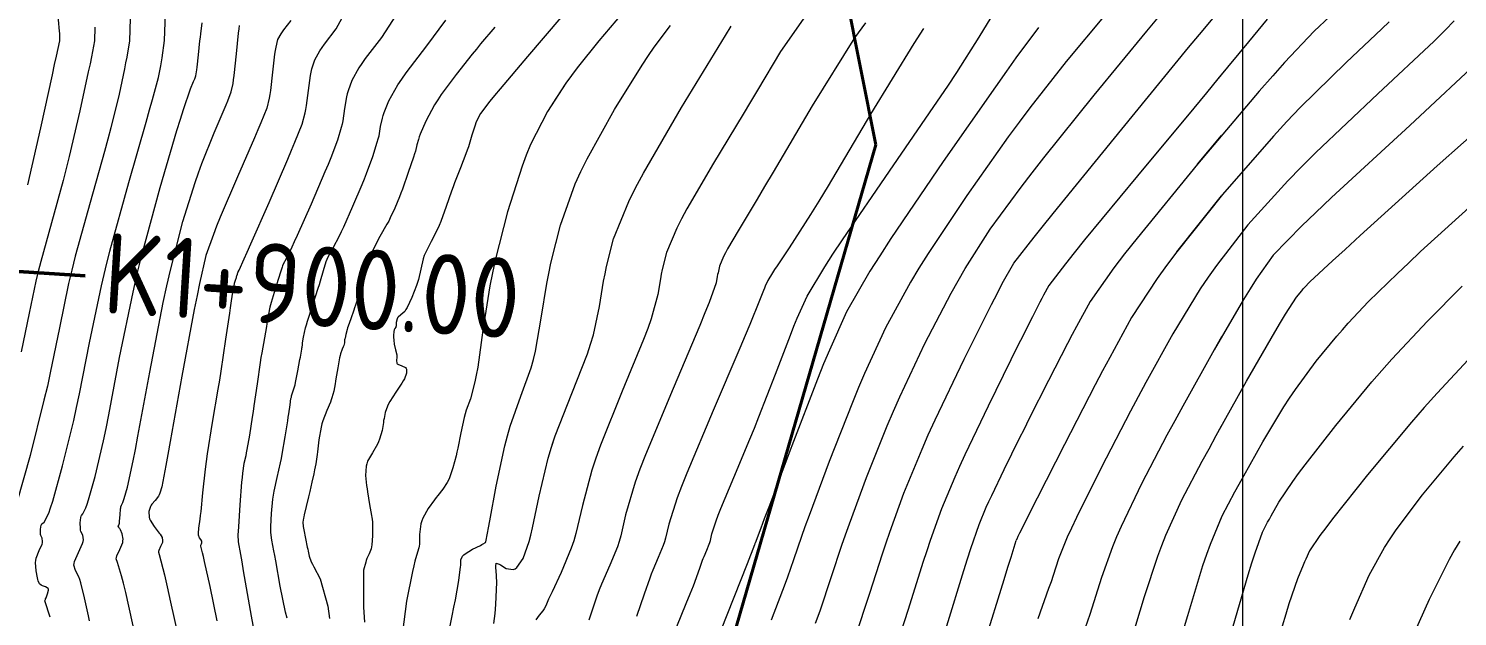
# Model space of a CAD drawing. Header units: millimetres. Extents: x 837475 to 838477, y 1189012 to 1191015.
# Drawn here: x 837785.8 to 837892.5, y 1189534.5 to 1189578.4 of the extents above; entities that cross this region are included whole.
import ezdxf

# ---------------------------------------------------------------- set-up
doc = ezdxf.new("R2010")
doc.units = ezdxf.units.MM
doc.header["$LTSCALE"] = 0.3
for name, color, linetype, lineweight in [('Abscisado 100m', 250, 'Continuous', 50), ('COORD', 253, 'Continuous', 20), ('CORREDORVIA', 94, 'Continuous', 40)]:
    doc.layers.add(name, color=color, linetype=linetype, lineweight=lineweight)
doc.layers.add('COTAS 10', color=7, linetype='Continuous', lineweight=9, true_color=0x6e3e2d)
doc.layers.add('COTAS INT', color=7, linetype='Continuous', lineweight=5, true_color=0x9fa19f)
doc.styles.get("Standard").update_dxf_attribs({"font": 'isocp2.shx', "bigfont": '@extfont2.shx'})

msp = doc.modelspace()

# ---------------------------------------------------------------- linework, layer by layer
at = {"layer": 'Abscisado 100m'}
msp.add_line((837737.76, 1189563.21, 1705.28), (837790.03, 1189559.94, 1705.28), dxfattribs=at)
at = {"layer": 'COORD'}
msp.add_line((837876.51, 1189013.87), (837876.51, 1191013.87), dxfattribs=at)
at = {"layer": 'CORREDORVIA'}
msp.add_lwpolyline([(838157.03, 1190996.19), (838237.17, 1190821.34), (838237, 1190602.88), (838240.03, 1190437.2), (838223.54, 1190366.27), (838184.2, 1189898.28), (837734.3, 1190149.15), (837849.08, 1189569.7), (837751.16, 1189231.38), (837593.19, 1189234.4), (837695.48, 1189679.23), (837660.57, 1189835.36), (837597.74, 1190012.46), (837490.67, 1190492.6), (837964.3, 1190234.41), (838010.16, 1190346.41), (837974.61, 1190516.88), (837969.42, 1190653.33), (837963.57, 1190795.98), (837910.68, 1191000.96)], close=True, dxfattribs=at)
at = {"layer": 'COTAS 10'}
for points in [[(837785.69, 1189592.49), (837786.05, 1189590.13), (837786.47, 1189587.45), (837786.6, 1189586.72), (837786.73, 1189586), (837787.24, 1189583.48), (837787.68, 1189581.3), (837787.77, 1189580.8), (837787.85, 1189580.34), (837788.02, 1189579.05), (837788.09, 1189578.2), (837788.1, 1189578.02), (837788.11, 1189577.86), (837788.1, 1189577.47), (837787.86, 1189576.33), (837787.72, 1189575.7), (837787.56, 1189574.93), (837786.69, 1189570.99), (837785.72, 1189566.73)], [(837793.84, 1189532.79), (837793.06, 1189536.29), (837792.89, 1189536.98), (837792.75, 1189537.54), (837792.43, 1189538.54), (837792.35, 1189538.81), (837792.36, 1189538.91), (837792.39, 1189539.02), (837792.61, 1189539.51), (837792.83, 1189540.03), (837792.85, 1189540.16), (837792.87, 1189540.28), (837792.8, 1189540.67), (837792.66, 1189540.96), (837792.63, 1189541.01), (837792.6, 1189541.07), (837792.53, 1189541.18), (837792.5, 1189541.24), (837792.5, 1189541.25), (837792.5, 1189541.27), (837792.53, 1189541.31), (837792.58, 1189541.46), (837792.59, 1189541.53), (837792.6, 1189541.62), (837792.63, 1189542.08), (837792.66, 1189542.53), (837792.68, 1189542.61), (837792.69, 1189542.68), (837792.75, 1189542.81), (837792.85, 1189543.02), (837792.9, 1189543.15), (837792.95, 1189543.32), (837793.19, 1189544.16), (837793.61, 1189546.11), (837793.78, 1189546.97), (837793.97, 1189547.97), (837794.85, 1189552.74), (837795.86, 1189557.93), (837796.13, 1189559.18), (837796.39, 1189560.36), (837797.33, 1189563.98), (837798.24, 1189566.9), (837798.49, 1189567.63), (837798.74, 1189568.33), (837799.65, 1189570.61), (837800.4, 1189572.34), (837800.55, 1189572.7), (837800.68, 1189573), (837800.94, 1189573.66), (837801.07, 1189574.28), (837801.11, 1189574.57), (837801.15, 1189574.9), (837801.32, 1189576.5), (837801.49, 1189578.06), (837801.52, 1189578.37), (837801.55, 1189578.63)], [(837820.64, 1189578.5), (837819.57, 1189577.24), (837819.26, 1189576.86), (837818.94, 1189576.48), (837817.73, 1189574.97), (837816.61, 1189573.46), (837816.36, 1189573.08), (837816.13, 1189572.7), (837815.47, 1189571.47), (837815.06, 1189570.5), (837814.98, 1189570.3), (837814.92, 1189570.12), (837814.8, 1189569.71), (837814.69, 1189569.25), (837814.63, 1189569.04), (837814.55, 1189568.8), (837814.16, 1189567.64), (837813.72, 1189566.39), (837813.61, 1189566.1), (837813.51, 1189565.82), (837813.17, 1189564.99), (837812.81, 1189564.25), (837812.7, 1189564.02), (837812.57, 1189563.78), (837812.05, 1189562.87), (837811.54, 1189561.91), (837811.43, 1189561.65), (837811.32, 1189561.39), (837811.03, 1189560.48), (837810.81, 1189559.61), (837810.75, 1189559.39), (837810.68, 1189559.17), (837810.45, 1189558.43), (837810.21, 1189557.74), (837810.15, 1189557.55), (837810.09, 1189557.37), (837809.86, 1189556.73), (837809.68, 1189556.18), (837809.63, 1189556.04), (837809.6, 1189555.92), (837809.5, 1189555.56), (837809.44, 1189555.29), (837809.43, 1189555.22), (837809.41, 1189555.15), (837809.39, 1189554.94), (837809.35, 1189554.74), (837809.33, 1189554.69), (837809.31, 1189554.64), (837809.22, 1189554.45), (837809.1, 1189554.12), (837809.07, 1189553.98), (837809.03, 1189553.82), (837808.89, 1189553.06), (837808.75, 1189552.25), (837808.72, 1189552.06), (837808.69, 1189551.88), (837808.59, 1189551.33), (837808.46, 1189550.83), (837808.41, 1189550.67), (837808.35, 1189550.51), (837808.07, 1189549.87), (837807.78, 1189549.11), (837807.71, 1189548.88), (837807.65, 1189548.64), (837807.49, 1189547.69), (837807.38, 1189546.79), (837807.36, 1189546.59), (837807.33, 1189546.41), (837807.25, 1189545.9), (837807.16, 1189545.46), (837807.13, 1189545.31), (837807.1, 1189545.16), (837806.96, 1189544.52), (837806.81, 1189543.82), (837806.76, 1189543.63), (837806.71, 1189543.43), (837806.54, 1189542.71), (837806.39, 1189542.09), (837806.36, 1189541.95), (837806.34, 1189541.83), (837806.29, 1189541.53), (837806.31, 1189541.22), (837806.33, 1189541.1), (837806.35, 1189540.96), (837806.48, 1189540.32), (837806.62, 1189539.67), (837806.65, 1189539.52), (837806.68, 1189539.38), (837806.76, 1189539), (837806.91, 1189538.57), (837807, 1189538.4), (837807.1, 1189538.2), (837807.59, 1189537.32), (837808.15, 1189535.27), (837808.29, 1189534.34)], [(837843.83, 1189579.35), (837841.96, 1189576.67), (837840.26, 1189573.8), (837839.73, 1189572.92), (837839.18, 1189572), (837836.96, 1189568.34), (837834.98, 1189564.94), (837834.57, 1189564.18), (837834.22, 1189563.5), (837833.46, 1189561.68), (837833.14, 1189560.4), (837833.06, 1189560.05), (837833, 1189559.71), (837832.81, 1189558.53), (837832.31, 1189556.73), (837832.05, 1189556), (837831.74, 1189555.17), (837830.15, 1189551.32), (837828.52, 1189547.28), (837828.17, 1189546.32), (837827.87, 1189545.43), (837827.17, 1189542.79), (837826.69, 1189540.69), (837826.52, 1189540.14), (837826.34, 1189539.6), (837825.59, 1189537.78), (837824.9, 1189536.34), (837824.76, 1189536.05), (837824.65, 1189535.8), (837824.43, 1189535.3), (837824.32, 1189535.07), (837824.27, 1189535), (837824.21, 1189534.92), (837823.94, 1189534.61), (837823.69, 1189534.25)], [(837866.22, 1189579.41), (837863.32, 1189575.94), (837860.6, 1189572.47), (837859.8, 1189571.41), (837858.98, 1189570.3), (837855.88, 1189565.94), (837852.99, 1189561.59), (837852.31, 1189560.5), (837851.68, 1189559.45), (837849.82, 1189556.06), (837848.25, 1189552.65), (837847.8, 1189551.59), (837847.34, 1189550.48), (837845.6, 1189546.06), (837844.1, 1189542.05), (837843.79, 1189541.2), (837843.53, 1189540.46), (837842.93, 1189538.73), (837842.49, 1189537.43), (837842.32, 1189536.97), (837842.13, 1189536.45), (837841.27, 1189534.22)], [(837887.43, 1189578.9), (837886.9, 1189578.37), (837884.22, 1189575.85), (837880.8, 1189572.5), (837879.8, 1189571.46), (837878.8, 1189570.37), (837875, 1189566), (837871.57, 1189561.73), (837870.8, 1189560.7), (837870.1, 1189559.74), (837868.19, 1189556.81), (837866.56, 1189553.84), (837866.03, 1189552.85), (837865.47, 1189551.79), (837863.19, 1189547.35), (837861.15, 1189543.34), (837860.75, 1189542.55), (837860.42, 1189541.9), (837859.82, 1189540.71), (837859.7, 1189540.46), (837859.68, 1189540.4), (837859.65, 1189540.34), (837859.58, 1189540.18)], [(837871.57, 1189561.73), (837874.92, 1189565.9)], [(837874.2, 1189528.39), (837875.61, 1189533.17), (837876.91, 1189537.6), (837877.19, 1189538.5), (837877.42, 1189539.25), (837877.98, 1189540.8), (837878.36, 1189541.53), (837878.49, 1189541.76), (837878.63, 1189542.01), (837879.2, 1189543.03), (837880.23, 1189544.58), (837880.66, 1189545.17), (837881.16, 1189545.83), (837883.46, 1189548.76), (837886.15, 1189552.01), (837886.9, 1189552.87), (837887.63, 1189553.7), (837890.29, 1189556.54), (837892.89, 1189559.16)], [(837857.22, 1189532.54), (837858.68, 1189537.26), (837858.96, 1189538.18), (837859.19, 1189538.92), (837859.58, 1189540.18)]]:
    msp.add_lwpolyline(points, dxfattribs=at)
at = {"layer": 'COTAS INT'}
for points in [[(837787.4, 1189534.44), (837787.02, 1189535.67), (837787.05, 1189535.78), (837787.07, 1189535.83), (837787.1, 1189535.89), (837787.22, 1189536.18), (837787.29, 1189536.47), (837787.28, 1189536.53), (837787.25, 1189536.59), (837787.07, 1189536.71), (837786.83, 1189536.79), (837786.78, 1189536.82), (837786.73, 1189536.85), (837786.61, 1189536.95), (837786.52, 1189537.17), (837786.49, 1189537.26), (837786.47, 1189537.38), (837786.36, 1189537.91), (837786.32, 1189538.52), (837786.34, 1189538.69), (837786.37, 1189538.85), (837786.59, 1189539.42), (837786.81, 1189539.9), (837786.84, 1189540), (837786.85, 1189540.1), (837786.82, 1189540.34), (837786.72, 1189540.55), (837786.7, 1189540.62), (837786.69, 1189540.7), (837786.68, 1189541.01), (837786.73, 1189541.31), (837786.76, 1189541.37), (837786.8, 1189541.42), (837786.96, 1189541.53), (837787.3, 1189542.21), (837787.44, 1189542.61), (837787.6, 1189543.12), (837788.33, 1189545.74), (837789.17, 1189549.13), (837789.39, 1189550.11), (837789.61, 1189551.12), (837790.35, 1189554.94), (837791.24, 1189559.19), (837791.54, 1189560.46), (837791.87, 1189561.78), (837793.28, 1189566.91), (837794.58, 1189571.4), (837794.84, 1189572.32), (837795.06, 1189573.1), (837795.5, 1189574.75), (837795.67, 1189575.61), (837795.72, 1189575.9), (837795.77, 1189576.21), (837795.96, 1189577.49), (837796.03, 1189579.52)], [(837799.89, 1189534.17), (837799.36, 1189536.75), (837798.94, 1189538.61), (837798.86, 1189538.97), (837798.8, 1189539.26), (837798.67, 1189539.75), (837798.66, 1189539.79), (837798.66, 1189539.81), (837798.67, 1189539.83), (837798.71, 1189539.92), (837798.74, 1189540.01), (837798.75, 1189540.03), (837798.75, 1189540.05), (837798.74, 1189540.12), (837798.69, 1189540.19), (837798.68, 1189540.22), (837798.66, 1189540.25), (837798.56, 1189540.37), (837798.49, 1189540.56), (837798.48, 1189540.64), (837798.48, 1189540.72), (837798.52, 1189541.1), (837798.61, 1189541.77), (837798.64, 1189542.03), (837798.68, 1189542.33), (837798.81, 1189543.72), (837799.01, 1189545.5), (837799.09, 1189546.06), (837799.17, 1189546.65), (837799.55, 1189548.98), (837799.97, 1189551.46), (837800.08, 1189552.14), (837800.18, 1189552.81), (837800.54, 1189555.2), (837800.82, 1189557.15), (837800.88, 1189557.54), (837800.93, 1189557.88), (837801.03, 1189558.57), (837801.08, 1189558.83), (837801.09, 1189558.9), (837801.1, 1189558.95), (837801.12, 1189559.12), (837801.16, 1189559.27), (837801.17, 1189559.32), (837801.18, 1189559.38), (837801.26, 1189559.6), (837801.33, 1189559.82), (837801.34, 1189559.87), (837801.36, 1189559.92), (837801.4, 1189560.06), (837801.43, 1189560.18), (837801.45, 1189560.21), (837801.46, 1189560.24), (837801.53, 1189560.36), (837801.91, 1189561.21), (837802.13, 1189561.7), (837802.4, 1189562.31), (837803.76, 1189565.41), (837805.16, 1189568.64), (837805.45, 1189569.32), (837805.7, 1189569.91), (837806.23, 1189571.25), (837806.46, 1189572.09), (837806.52, 1189572.36), (837806.57, 1189572.64), (837806.71, 1189573.78), (837806.86, 1189574.89), (837806.91, 1189575.14), (837806.96, 1189575.38), (837807.17, 1189576.05), (837807.56, 1189576.73), (837807.72, 1189576.97), (837807.9, 1189577.23), (837808.77, 1189578.36), (837809.54, 1189579.8)], [(837793.38, 1189579.14), (837793.34, 1189577.48), (837793.13, 1189576.25), (837793.05, 1189575.83), (837792.96, 1189575.39), (837792.56, 1189573.5), (837791.95, 1189570.98), (837791.72, 1189570.13), (837791.48, 1189569.22), (837790.39, 1189565.41), (837789.29, 1189561.39), (837789.03, 1189560.36), (837788.79, 1189559.36), (837788.1, 1189556.04), (837787.42, 1189552.7), (837787.2, 1189551.69), (837786.95, 1189550.64), (837785.91, 1189546.53), (837784.92, 1189543.02)], [(837790.74, 1189578.5), (837790.72, 1189577.48), (837790.5, 1189576.29), (837790.39, 1189575.77), (837790.26, 1189575.16), (837789.62, 1189572.24), (837788.83, 1189568.85), (837788.6, 1189567.94), (837788.37, 1189567.04), (837787.51, 1189563.9), (837786.71, 1189561.01), (837786.52, 1189560.26), (837786.35, 1189559.54), (837785.85, 1189557.14), (837785.24, 1189554.27)], [(837790.36, 1189534.18), (837790.28, 1189534.55), (837789.98, 1189535.89), (837789.7, 1189537.01), (837789.63, 1189537.25), (837789.55, 1189537.46), (837789.31, 1189537.94), (837789.19, 1189538.32), (837789.21, 1189538.46), (837789.24, 1189538.61), (837789.53, 1189539.28), (837789.83, 1189539.94), (837789.87, 1189540.09), (837789.9, 1189540.22), (837789.84, 1189540.57), (837789.71, 1189540.85), (837789.68, 1189540.95), (837789.67, 1189541.06), (837789.65, 1189541.5), (837789.7, 1189541.9), (837789.72, 1189541.98), (837789.74, 1189542.04), (837789.86, 1189542.17), (837790.08, 1189542.61), (837790.17, 1189542.88), (837790.27, 1189543.22), (837790.76, 1189544.95), (837791.39, 1189547.62), (837791.59, 1189548.54), (837791.79, 1189549.55), (837792.6, 1189553.84), (837793.6, 1189558.72), (837793.91, 1189560.09), (837794.25, 1189561.47), (837795.62, 1189566.53), (837796.87, 1189570.77), (837797.14, 1189571.63), (837797.36, 1189572.36), (837797.89, 1189573.89), (837798.13, 1189574.44), (837798.18, 1189574.55), (837798.22, 1189574.65), (837798.3, 1189574.86), (837798.35, 1189575.16), (837798.37, 1189575.31), (837798.39, 1189575.5), (837798.48, 1189576.42), (837798.6, 1189577.47), (837798.63, 1189577.74), (837798.66, 1189577.99), (837798.76, 1189578.82)], [(837805.38, 1189579), (837804.85, 1189578.3), (837804.74, 1189578.14), (837804.64, 1189577.99), (837804.4, 1189577.57), (837804.26, 1189577), (837804.21, 1189576.76), (837804.17, 1189576.48), (837804.02, 1189575.14), (837803.86, 1189573.77), (837803.81, 1189573.46), (837803.76, 1189573.19), (837803.59, 1189572.46), (837803.14, 1189571.35), (837802.93, 1189570.84), (837802.67, 1189570.24), (837801.41, 1189567.33), (837800.11, 1189564.3), (837799.84, 1189563.63), (837799.6, 1189563.03), (837799.04, 1189561.44), (837798.56, 1189559.37), (837798.38, 1189558.47), (837798.17, 1189557.42), (837797.25, 1189552.44), (837796.37, 1189547.57), (837796.19, 1189546.6), (837796.04, 1189545.78), (837795.75, 1189544.19), (837795.61, 1189543.7), (837795.56, 1189543.59), (837795.51, 1189543.48), (837795.25, 1189543.17), (837795.01, 1189542.89), (837794.95, 1189542.8), (837794.91, 1189542.71), (837794.79, 1189542.33), (837794.8, 1189541.92), (837794.84, 1189541.8), (837794.89, 1189541.68), (837795.17, 1189541.23), (837795.49, 1189540.83), (837795.56, 1189540.73), (837795.62, 1189540.64), (837795.77, 1189540.39), (837795.81, 1189540.17), (837795.8, 1189540.09), (837795.79, 1189540.02), (837795.66, 1189539.72), (837795.53, 1189539.43), (837795.51, 1189539.36), (837795.51, 1189539.3), (837795.55, 1189539.14), (837795.94, 1189537.62), (837796.15, 1189536.71), (837796.41, 1189535.57), (837797.71, 1189529.69)], [(837813.26, 1189579.41), (837812.15, 1189577.73), (837810.95, 1189576.16), (837810.7, 1189575.79), (837810.47, 1189575.46), (837809.94, 1189574.52), (837809.66, 1189573.75), (837809.6, 1189573.53), (837809.55, 1189573.3), (837809.41, 1189572.43), (837809.27, 1189571.51), (837809.22, 1189571.25), (837809.16, 1189571), (837808.88, 1189570.05), (837808.37, 1189568.73), (837808.17, 1189568.24), (837807.94, 1189567.7), (837806.9, 1189565.27), (837805.87, 1189562.95), (837805.65, 1189562.48), (837805.47, 1189562.07), (837805.03, 1189561.2), (837804.82, 1189560.8), (837804.77, 1189560.69), (837804.73, 1189560.58), (837804.61, 1189560.2), (837804.48, 1189559.74), (837804.43, 1189559.58), (837804.38, 1189559.41), (837804.14, 1189558.68), (837803.91, 1189557.94), (837803.86, 1189557.76), (837803.81, 1189557.6), (837803.71, 1189557.08), (837803.62, 1189556.54), (837803.59, 1189556.36), (837803.56, 1189556.16), (837803.41, 1189555.3), (837803.22, 1189554.19), (837803.16, 1189553.83), (837803.1, 1189553.45), (837802.87, 1189551.86), (837802.63, 1189550.22), (837802.57, 1189549.8), (837802.51, 1189549.39), (837802.29, 1189548.04), (837802.1, 1189546.96), (837802.06, 1189546.71), (837802.02, 1189546.49), (837801.89, 1189545.91), (837801.78, 1189545.19), (837801.75, 1189544.88), (837801.71, 1189544.52), (837801.58, 1189542.83), (837801.47, 1189541.19), (837801.46, 1189540.87), (837801.44, 1189540.6), (837801.45, 1189540.07), (837801.62, 1189539.12), (837801.72, 1189538.58), (837801.83, 1189537.92), (837802.43, 1189534.52), (837803.07, 1189531.06)], [(837805.11, 1189534.38), (837805, 1189534.82), (837804.59, 1189536.76), (837804.26, 1189538.65), (837804.19, 1189539.05), (837804.12, 1189539.4), (837803.96, 1189540.2), (837803.9, 1189540.78), (837803.89, 1189540.98), (837803.89, 1189541.21), (837803.94, 1189542.18), (837804.05, 1189543.26), (837804.09, 1189543.56), (837804.14, 1189543.85), (837804.36, 1189544.88), (837804.61, 1189545.97), (837804.68, 1189546.29), (837804.74, 1189546.63), (837804.97, 1189547.91), (837805.16, 1189549.1), (837805.2, 1189549.38), (837805.24, 1189549.62), (837805.33, 1189550.31), (837805.4, 1189550.77), (837805.43, 1189550.88), (837805.45, 1189550.98), (837805.55, 1189551.26), (837805.67, 1189551.64), (837805.71, 1189551.8), (837805.75, 1189551.98), (837805.92, 1189552.84), (837806.07, 1189553.68), (837806.1, 1189553.85), (837806.13, 1189554), (837806.18, 1189554.32), (837806.21, 1189554.45), (837806.21, 1189554.49), (837806.22, 1189554.52), (837806.23, 1189554.61), (837806.25, 1189554.77), (837806.26, 1189554.85), (837806.27, 1189554.94), (837806.33, 1189555.36), (837806.49, 1189556.04), (837806.56, 1189556.28), (837806.64, 1189556.56), (837807.03, 1189557.76), (837807.43, 1189559), (837807.52, 1189559.28), (837807.6, 1189559.55), (837807.82, 1189560.34), (837808.03, 1189560.99), (837808.1, 1189561.17), (837808.18, 1189561.35), (837808.54, 1189562.03), (837809.02, 1189562.93), (837809.18, 1189563.25), (837809.34, 1189563.6), (837810.03, 1189565.13), (837810.73, 1189566.76), (837810.89, 1189567.17), (837811.05, 1189567.56), (837811.52, 1189568.85), (837811.85, 1189569.9), (837811.92, 1189570.15), (837811.98, 1189570.38), (837812.1, 1189571.07), (837812.23, 1189571.71), (837812.29, 1189571.91), (837812.36, 1189572.13), (837812.71, 1189573), (837813.39, 1189574.2), (837813.68, 1189574.62), (837814.01, 1189575.09), (837815.54, 1189577.1), (837816.98, 1189579.01)], [(837825.55, 1189579.22), (837823.08, 1189576.3), (837821.02, 1189573.89), (837820.61, 1189573.39), (837820.26, 1189572.96), (837819.55, 1189572.04), (837819.29, 1189571.52), (837819.22, 1189571.35), (837819.15, 1189571.18), (837818.92, 1189570.44), (837818.65, 1189569.57), (837818.56, 1189569.31), (837818.46, 1189569.04), (837818.06, 1189568), (837817.62, 1189566.88), (837817.51, 1189566.57), (837817.39, 1189566.25), (837817, 1189565.1), (837816.59, 1189563.99), (837816.47, 1189563.7), (837816.34, 1189563.42), (837815.87, 1189562.5), (837815.45, 1189561.66), (837815.36, 1189561.44), (837815.28, 1189561.21), (837815.09, 1189560.44), (837814.92, 1189559.66), (837814.85, 1189559.43), (837814.78, 1189559.2), (837814.44, 1189558.32), (837814.08, 1189557.56), (837813.99, 1189557.41), (837813.9, 1189557.28), (837813.61, 1189557.01), (837813.4, 1189556.85), (837813.36, 1189556.79), (837813.33, 1189556.73), (837813.27, 1189556.45), (837813.25, 1189556.19), (837813.24, 1189556.13), (837813.23, 1189556.09), (837813.17, 1189556.01), (837813.11, 1189555.91), (837813.1, 1189555.86), (837813.08, 1189555.79), (837813.06, 1189555.46), (837813.08, 1189555.04), (837813.1, 1189554.93), (837813.12, 1189554.82), (837813.22, 1189554.41), (837813.31, 1189554.04), (837813.32, 1189553.96), (837813.32, 1189553.87), (837813.29, 1189553.61), (837813.3, 1189553.42), (837813.33, 1189553.37), (837813.38, 1189553.33), (837813.67, 1189553.21), (837813.96, 1189553.08), (837814.01, 1189553.02), (837814.04, 1189552.96), (837814.04, 1189552.67), (837813.87, 1189552.24), (837813.79, 1189552.09), (837813.69, 1189551.93), (837813.23, 1189551.24), (837812.78, 1189550.54), (837812.68, 1189550.37), (837812.6, 1189550.21), (837812.43, 1189549.74), (837812.35, 1189549.28), (837812.32, 1189549.14), (837812.3, 1189548.99), (837812.2, 1189548.38), (837812.02, 1189547.73), (837811.95, 1189547.55), (837811.87, 1189547.37), (837811.48, 1189546.73), (837811.12, 1189546.09), (837811.06, 1189545.9), (837811.01, 1189545.72), (837810.97, 1189545.03), (837811.05, 1189544.27), (837811.08, 1189544.04), (837811.12, 1189543.8), (837811.27, 1189542.86), (837811.41, 1189542.05), (837811.44, 1189541.89), (837811.46, 1189541.76), (837811.49, 1189541.54), (837811.49, 1189541.36), (837811.49, 1189541.26), (837811.49, 1189541.14), (837811.48, 1189540.52), (837811.44, 1189539.84), (837811.42, 1189539.69), (837811.39, 1189539.55), (837811.24, 1189539.18), (837811.06, 1189538.82), (837811.02, 1189538.69), (837810.98, 1189538.56), (837810.83, 1189537.97), (837810.81, 1189536.12), (837810.83, 1189535.19), (837810.88, 1189534.08)], [(837820.56, 1189533.97), (837820.65, 1189534.72), (837820.71, 1189535.39), (837820.77, 1189537.06), (837820.72, 1189537.94), (837820.71, 1189538.11), (837820.71, 1189538.25), (837820.73, 1189538.48), (837820.87, 1189538.43), (837820.95, 1189538.4), (837821.04, 1189538.35), (837821.48, 1189538.09), (837822.01, 1189538), (837822.14, 1189538.06), (837822.28, 1189538.16), (837822.74, 1189538.83), (837823.19, 1189540.1), (837823.32, 1189540.58), (837823.45, 1189541.11), (837823.94, 1189543.49), (837824.62, 1189546.33), (837824.87, 1189547.15), (837825.14, 1189547.99), (837826.37, 1189551.14), (837827.54, 1189554.11), (837827.78, 1189554.84), (837827.99, 1189555.52), (837828.45, 1189557.65), (837828.75, 1189559.54), (837828.86, 1189560.08), (837828.98, 1189560.64), (837829.5, 1189562.69), (837830.63, 1189565.47), (837831.14, 1189566.49), (837831.73, 1189567.6), (837834.57, 1189572.49), (837837.32, 1189576.99), (837837.85, 1189577.87), (837838.29, 1189578.58)], [(837830.1, 1189579.46), (837828.41, 1189577.47), (837826.78, 1189575.45), (837826.35, 1189574.88), (837825.94, 1189574.31), (837824.92, 1189572.75)], [(837824.92, 1189561.28), (837825.53, 1189563.71), (837826.64, 1189566.79), (837827.06, 1189567.72), (837827.52, 1189568.67), (837829.56, 1189572.34), (837831.63, 1189575.65), (837832.1, 1189576.37), (837832.54, 1189577.01), (837833.74, 1189578.63)], [(837848.31, 1189578.83), (837847.5, 1189577.69), (837844.33, 1189572.63), (837841.42, 1189567.68), (837840.78, 1189566.6), (837840.22, 1189565.66), (837838.8, 1189563.29), (837838.02, 1189561.95), (837837.86, 1189561.65), (837837.72, 1189561.38), (837837.42, 1189560.66), (837837.3, 1189560.16), (837837.27, 1189560.02), (837837.24, 1189559.89), (837837.17, 1189559.42), (837836.64, 1189557.93), (837836.32, 1189557.16), (837835.94, 1189556.22), (837833.94, 1189551.51), (837831.89, 1189546.57), (837831.47, 1189545.49), (837831.12, 1189544.53), (837830.4, 1189542.09), (837830.04, 1189540.52), (837829.91, 1189540.11), (837829.78, 1189539.7), (837829.21, 1189538.34), (837828.59, 1189536.91), (837828.42, 1189536.48), (837828.24, 1189536.02), (837827.64, 1189534.23)], [(837833.53, 1189532.04), (837834.93, 1189535.48), (837835.22, 1189536.19), (837835.46, 1189536.79), (837835.95, 1189538.11), (837836.15, 1189538.7), (837836.2, 1189538.84), (837836.26, 1189538.99), (837836.46, 1189539.46), (837836.65, 1189539.9), (837836.69, 1189540.03), (837836.73, 1189540.17), (837836.85, 1189540.68), (837837.16, 1189541.65), (837837.32, 1189542.07), (837837.52, 1189542.56), (837838.49, 1189544.88), (837839.68, 1189547.74), (837840.02, 1189548.56), (837840.36, 1189549.41), (837841.59, 1189552.6), (837842.71, 1189555.51), (837842.97, 1189556.17), (837843.22, 1189556.76), (837843.96, 1189558.41), (837845.27, 1189560.6), (837845.89, 1189561.54), (837846.61, 1189562.62), (837850.11, 1189567.74), (837853.69, 1189572.96), (837854.46, 1189574.1), (837855.14, 1189575.12), (837856.8, 1189577.74), (837857.71, 1189579.23)], [(837861.25, 1189578.47), (837859.56, 1189576.21), (837858.84, 1189575.2), (837858.02, 1189574.04), (837854.13, 1189568.47), (837850.22, 1189562.71), (837849.38, 1189561.43), (837848.65, 1189560.27), (837846.89, 1189557.24), (837845.62, 1189554.39), (837845.19, 1189553.35), (837844.73, 1189552.22), (837842.81, 1189547.24), (837841.09, 1189542.67), (837840.76, 1189541.8), (837840.5, 1189541.1), (837840.07, 1189539.97), (837840.06, 1189539.94), (837840.06, 1189539.93), (837840.05, 1189539.91), (837840.03, 1189539.86), (837839.47, 1189538.44), (837836.48, 1189530.88)], [(837844.58, 1189534.01), (837844.92, 1189534.93), (837845.79, 1189537.49), (837846.56, 1189539.82), (837846.83, 1189540.59), (837847.12, 1189541.42), (837848.4, 1189544.88), (837849.94, 1189548.74), (837850.41, 1189549.82), (837850.89, 1189550.91), (837852.76, 1189554.88), (837854.71, 1189558.63), (837855.24, 1189559.57), (837855.76, 1189560.48), (837857.64, 1189563.41), (837859.95, 1189566.56), (837860.76, 1189567.61), (837861.63, 1189568.73), (837865.39, 1189573.41), (837869.34, 1189578.19), (837870.34, 1189579.38)], [(837847.54, 1189532.94), (837848.65, 1189536.25), (837849.58, 1189539.18), (837849.86, 1189539.99), (837850.14, 1189540.8), (837851.19, 1189543.71), (837852.55, 1189547), (837853.01, 1189548.06), (837853.52, 1189549.17), (837855.69, 1189553.71), (837857.73, 1189557.8), (837858.17, 1189558.65), (837858.54, 1189559.36), (837859.39, 1189560.87), (837860.92, 1189562.82), (837861.71, 1189563.81), (837862.67, 1189564.99), (837867.46, 1189570.87), (837872.46, 1189576.97), (837873.55, 1189578.28), (837874.51, 1189579.44)], [(837878.32, 1189579.1), (837876.93, 1189577.4), (837874.64, 1189574.63), (837873.79, 1189573.6), (837872.84, 1189572.46), (837868.64, 1189567.4), (837864.68, 1189562.62), (837863.9, 1189561.65), (837863.25, 1189560.84), (837862.02, 1189559.21), (837861.62, 1189558.48), (837861.49, 1189558.24), (837861.35, 1189557.97), (837860.79, 1189556.88), (837859.9, 1189555.11), (837859.56, 1189554.43), (837859.18, 1189553.67), (837857.47, 1189550.19), (837855.73, 1189546.57), (837855.33, 1189545.71), (837854.98, 1189544.91), (837853.99, 1189542.53), (837853.15, 1189540.17), (837852.89, 1189539.39), (837852.61, 1189538.54), (837851.5, 1189535.01), (837850.24, 1189531.11)], [(837883, 1189579.29), (837881.84, 1189578.2), (837879.62, 1189575.87), (837878.74, 1189574.87), (837877.73, 1189573.72), (837873.12, 1189568.26), (837868.61, 1189562.75), (837867.67, 1189561.57), (837866.87, 1189560.53), (837865.1, 1189558.01), (837864.09, 1189556.16), (837863.76, 1189555.54), (837863.41, 1189554.88), (837861.99, 1189552.11), (837860.53, 1189549.23), (837860.16, 1189548.49), (837859.8, 1189547.78), (837858.65, 1189545.45), (837857.72, 1189543.51), (837857.51, 1189543.05), (837857.31, 1189542.63), (837856.79, 1189541.35), (837856.17, 1189539.55), (837855.92, 1189538.78), (837855.65, 1189537.9), (837854.36, 1189533.78)], [(837874.52, 1189548.01), (837876.79, 1189552.06), (837878.89, 1189555.72), (837879.33, 1189556.46), (837879.7, 1189557.08), (837880.51, 1189558.35), (837880.91, 1189558.82), (837881.01, 1189558.95), (837881.12, 1189559.07), (837881.51, 1189559.49), (837883.21, 1189561.06), (837884.14, 1189561.91), (837885.27, 1189562.94), (837891.02, 1189568.15), (837896.93, 1189573.37), (837898.16, 1189574.41), (837899.21, 1189575.26), (837901.54, 1189576.85), (837902.6, 1189577.28), (837902.85, 1189577.39), (837903.09, 1189577.5), (837903.79, 1189577.91), (837904.32, 1189578.32), (837904.45, 1189578.45)], [(837892.3, 1189578.98), (837891.63, 1189578.28), (837890.81, 1189577.46), (837886.6, 1189573.51), (837881.96, 1189569.14), (837880.87, 1189568.05), (837879.86, 1189567.02), (837876.88, 1189563.74), (837874.54, 1189560.71)], [(837852.65, 1189578.4), (837851.92, 1189577.28), (837848.7, 1189572.01), (837845.53, 1189566.66), (837844.84, 1189565.51), (837844.22, 1189564.5), (837842.62, 1189562.01), (837841.71, 1189560.68), (837841.53, 1189560.4), (837841.37, 1189560.16), (837841.03, 1189559.59), (837840.83, 1189559.16), (837840.77, 1189559.01), (837840.7, 1189558.83), (837840.41, 1189558.08), (837839.68, 1189556.3), (837839.34, 1189555.49), (837838.93, 1189554.53), (837836.94, 1189549.88), (837834.97, 1189545.19), (837834.58, 1189544.2), (837834.25, 1189543.35), (837833.63, 1189541.39), (837833.38, 1189540.34), (837833.3, 1189540.07), (837833.21, 1189539.8), (837832.84, 1189538.9), (837832.42, 1189537.95), (837832.31, 1189537.66), (837832.2, 1189537.36), (837831.79, 1189536.17), (837831.2, 1189534.49)], [(837894.69, 1189576.49), (837888.98, 1189571.16), (837883.14, 1189565.77), (837881.94, 1189564.64), (837880.92, 1189563.67), (837878.77, 1189561.48), (837877.5, 1189559.69), (837877.05, 1189558.97), (837876.55, 1189558.16), (837874.36, 1189554.41), (837872.02, 1189550.21), (837871.42, 1189549.11), (837870.84, 1189548.04), (837868.94, 1189544.41), (837867.42, 1189541.23), (837867.08, 1189540.45), (837866.77, 1189539.71), (837865.96, 1189537.4), (837865.08, 1189534.66), (837864.74, 1189533.66), (837864.36, 1189532.55), (837862.6, 1189527.66), (837860.95, 1189523.14)], [(837825.94, 1189574.31), (837824.56, 1189572.19), (837823.3, 1189569.73), (837822.98, 1189568.95), (837822.66, 1189568.11), (837821.57, 1189564.72), (837820.66, 1189561.11), (837820.45, 1189560.15), (837820.26, 1189559.19), (837819.74, 1189555.87), (837819.35, 1189553.11), (837819.24, 1189552.52), (837819.14, 1189552.01), (837818.8, 1189550.76), (837818.49, 1189549.91), (837818.41, 1189549.64), (837818.34, 1189549.36), (837818.09, 1189548.22), (837817.87, 1189547.07), (837817.8, 1189546.78), (837817.74, 1189546.5), (837817.5, 1189545.6), (837817.24, 1189544.85), (837817.16, 1189544.67), (837817.08, 1189544.51), (837816.75, 1189544.01), (837816.37, 1189543.53), (837816.25, 1189543.38), (837816.13, 1189543.22), (837815.66, 1189542.57), (837815.25, 1189541.84), (837815.17, 1189541.63), (837815.11, 1189541.42), (837815.01, 1189540.61), (837814.99, 1189539.9), (837814.98, 1189539.75), (837814.96, 1189539.62), (837814.86, 1189539.31), (837814.66, 1189538.64), (837814.58, 1189538.28), (837814.48, 1189537.85), (837814.02, 1189535.65), (837813.64, 1189532.56)], [(837874.92, 1189574.97), (837874.64, 1189574.63)], [(837873.12, 1189568.26), (837874.92, 1189570.4)], [(837874.09, 1189539.91), (837874.97, 1189542.01), (837875.92, 1189543.81), (837876.23, 1189544.39), (837876.57, 1189545.01), (837877.99, 1189547.54), (837879.56, 1189550.15), (837879.99, 1189550.81), (837880.43, 1189551.45), (837881.98, 1189553.55), (837883.53, 1189555.42), (837883.95, 1189555.91), (837884.38, 1189556.39), (837885.9, 1189558.02), (837888.05, 1189560.11), (837888.87, 1189560.88), (837889.79, 1189561.74), (837893.93, 1189565.51)], [(837816.87, 1189531.65), (837817.45, 1189534.55), (837817.57, 1189535.19), (837817.68, 1189535.75), (837817.93, 1189537.19), (837818.05, 1189538.01), (837818.07, 1189538.19), (837818.08, 1189538.34), (837818.1, 1189538.74), (837818.22, 1189539.01), (837818.31, 1189539.1), (837818.41, 1189539.18), (837818.97, 1189539.52), (837819.55, 1189539.81), (837819.66, 1189539.87), (837819.75, 1189539.92), (837819.92, 1189540.02), (837819.94, 1189540.05), (837819.95, 1189540.06), (837819.96, 1189540.08), (837820.08, 1189540.73), (837820.16, 1189541.13), (837820.25, 1189541.63), (837820.72, 1189544.24), (837821.37, 1189547.25), (837821.57, 1189547.99), (837821.77, 1189548.7), (837822.58, 1189550.95), (837823.34, 1189553.06), (837823.51, 1189553.68), (837823.67, 1189554.32), (837824.09, 1189556.76), (837824.51, 1189559.37), (837824.66, 1189560.11), (837824.82, 1189560.87), (837825.53, 1189563.71)], [(837874.92, 1189561.21), (837874.54, 1189560.71), (837873.92, 1189559.84), (837873.32, 1189558.95), (837871.27, 1189555.61), (837869.27, 1189551.98), (837868.69, 1189550.91), (837868.11, 1189549.82), (837865.93, 1189545.61), (837864.08, 1189541.89), (837863.71, 1189541.1), (837863.39, 1189540.42), (837862.74, 1189538.8), (837862.34, 1189537.55), (837862.18, 1189537.09), (837862, 1189536.58), (837861.2, 1189534.33)], [(837874.92, 1189555.38), (837874.36, 1189554.41)], [(837894.67, 1189555.07), (837891.02, 1189551.18), (837890.05, 1189550.1), (837889.1, 1189549.01), (837885.81, 1189545.07), (837883.21, 1189541.78), (837882.7, 1189541.12), (837882.27, 1189540.55), (837881.48, 1189539.4), (837881.21, 1189538.79), (837881.12, 1189538.58), (837881.02, 1189538.34), (837880.6, 1189537.32), (837879.95, 1189535.44), (837879.71, 1189534.67), (837879.44, 1189533.79)], [(837868.11, 1189532.54), (837869.17, 1189535.99), (837870.15, 1189539.01), (837870.45, 1189539.8), (837870.75, 1189540.57), (837871.96, 1189543.21), (837873.47, 1189546.09), (837873.98, 1189547.02), (837874.52, 1189548.01), (837874.92, 1189548.73)], [(837824.92, 1189547.32), (837825.14, 1189547.99)], [(837884.51, 1189534.27), (837884.88, 1189535.14), (837885.95, 1189537.58), (837887.09, 1189539.66), (837887.51, 1189540.29), (837887.96, 1189540.96), (837889.94, 1189543.59), (837892.3, 1189546.42), (837893, 1189547.21)], [(837871.16, 1189530.47), (837872.39, 1189534.58), (837873.53, 1189538.3), (837873.82, 1189539.15), (837874.09, 1189539.91), (837874.92, 1189541.9)], [(837892.71, 1189540.13), (837892.31, 1189539.47), (837891.91, 1189538.76), (837890.43, 1189535.76), (837888.84, 1189532.21)]]:
    msp.add_lwpolyline(points, dxfattribs=at)

# ---------------------------------------------------------------- texts
at = {"layer": 'Abscisado 100m'}
msp.add_text('K1+900.00', height=6, rotation=356.4177, dxfattribs=at).set_placement((837791.24, 1189557.16))

doc.saveas('drawing.dxf')
